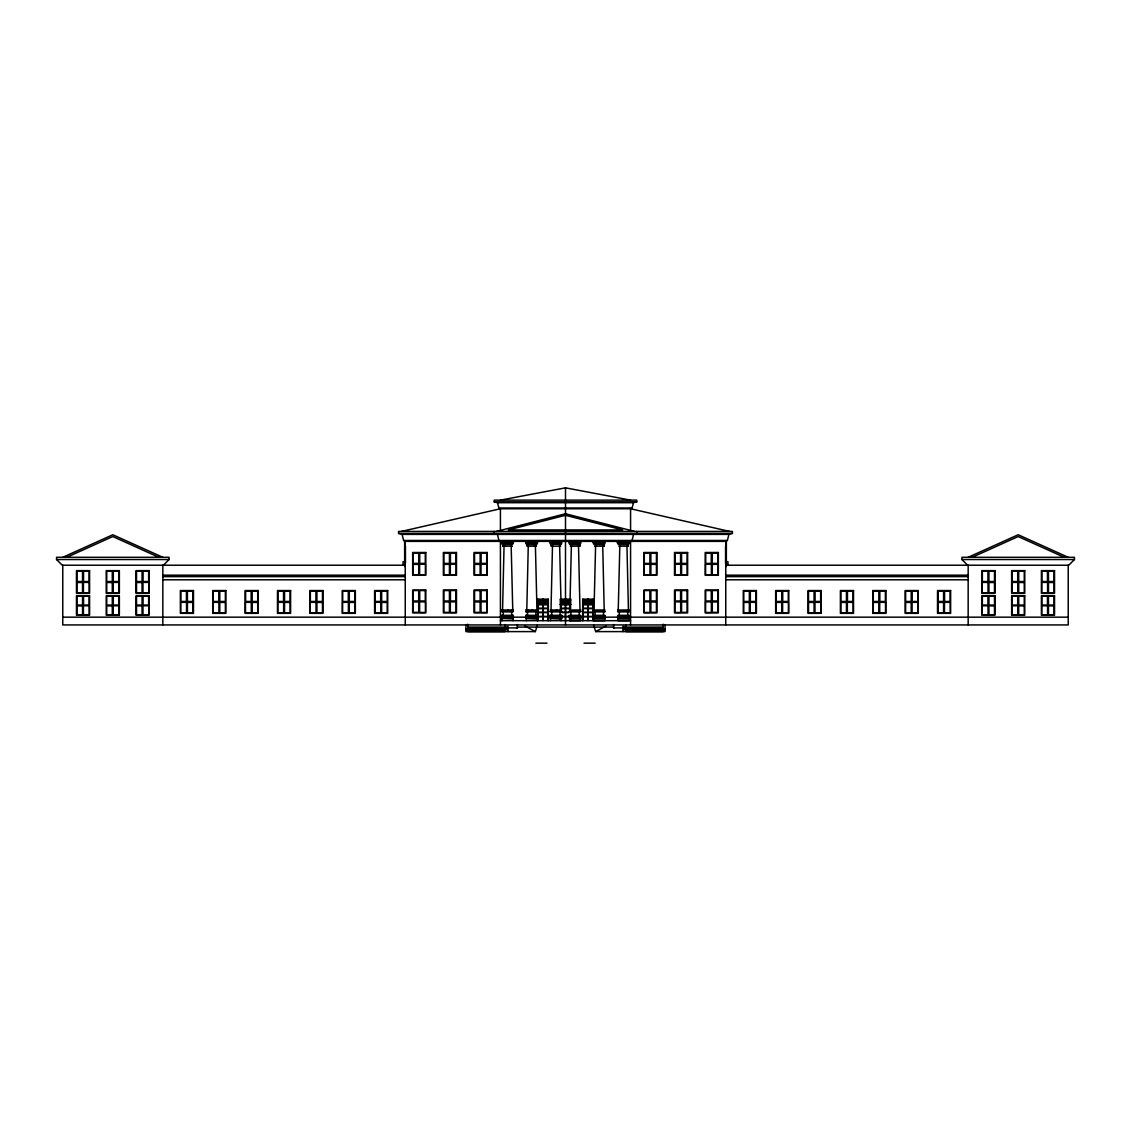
<?xml version="1.0" encoding="UTF-8"?>
<svg xmlns="http://www.w3.org/2000/svg" width="1131" height="1131" viewBox="0 0 1131 1131"><rect width="100%" height="100%" fill="white"/><g stroke="black" fill="none" stroke-linecap="round" stroke-linejoin="round"><path stroke-width="1.5" d="M569.572 618.36L569.642 620.679L580.514 620.679L580.585 618.374M569.501 616.565L580.655 616.579L581.235 617.37L568.921 617.356L569.642 615.688L580.514 615.688L580.514 616.579M570.872 615.688L570.886 611.659M579.284 615.688L579.284 611.673M570.264 546.16L579.892 546.174L579.892 541.989L570.264 541.989L570.264 543.615L579.892 543.629M593.789 618.36L593.86 620.679L604.732 620.679L604.802 618.374M593.718 616.565L604.873 616.579L605.453 617.37L593.139 617.356L593.86 615.688L604.732 615.688L604.732 616.579M595.104 615.688L595.104 611.659M603.473 543.629L603.459 546.174L603.473 544.506M603.502 615.688L603.502 611.673M594.482 546.16L604.11 546.174L604.11 541.989L594.482 541.989L594.482 543.615L604.11 543.629M618.007 618.36L618.077 620.679L628.949 620.679L629.02 618.374M618.077 616.565L618.077 615.688L628.963 615.688L628.949 616.579M619.321 615.688L619.321 611.659M627.719 615.688L627.719 611.673M502.574 610.061L504.058 545.566M526.792 610.061L528.276 545.566M551.009 610.061L552.494 545.566M569.812 610.061L571.381 545.566M594.029 610.061L595.599 545.566M618.247 610.061L619.83 545.566M512.923 620.679L512.993 618.36M537.14 620.679L537.211 618.36M561.358 620.679L561.428 618.36M513.516 617.356L501.457 617.37M526.042 618.374L537.366 618.36L537.734 617.356M550.26 618.374L561.584 618.36L561.951 617.356M581.108 617.37L569.049 617.356M605.325 617.37L593.266 617.356M629.543 617.37L617.484 617.356M551.348 544.916L551.758 546.174M402.056 534.383L403.626 540.477L405.251 541.367L725.749 541.367L727.374 540.477L728.944 534.383L732.421 533.408L732.421 531.414L398.579 531.414L398.579 533.408L402.056 534.383L728.944 534.383M513.276 617.879L501.825 618.374M580.867 617.894L569.289 617.879M605.085 617.894L593.506 617.879M629.303 617.894L617.724 617.879M401.448 531.414L500.425 508.752L630.575 508.752L632.088 507.989L633.53 502.701L636.781 501.867L636.781 500.128L494.219 500.128L494.219 501.867L497.47 502.701L633.53 502.701M465.944 624.581L465.944 631.607L535.331 631.607L537.31 625.287M502.956 542.809L502.673 543.629L512.301 543.615L512.301 541.989L502.673 541.989L502.956 542.809L511.975 542.809M528.304 546.174C524.473 543.771 528.87 547.008 527.527 543.629L536.518 543.615L536.518 541.989L526.89 541.989L527.06 546.174L536.518 546.16L534.115 546.16M551.264 543.629L551.108 541.989L560.736 541.989L560.736 543.615L551.108 543.629L551.278 546.174L560.736 546.16L559.322 546.16M618.996 542.809L618.699 543.615L628.327 543.629L628.327 541.989L618.699 541.989L618.996 542.809L628.044 542.809M163.373 565.217L169.056 559.534L169.056 557.3L56.55 557.3L56.55 559.534L62.233 565.217L405.251 565.217M967.627 565.217L961.944 559.534L961.944 557.3L1074.45 557.3L1074.45 559.534L1068.767 565.217L725.749 565.217M502.701 544.534L502.828 546.174M593.69 625.287L595.669 631.607L606.343 625.811M62.77 557.3L112.803 534.751L162.836 557.3M66.743 557.3L112.803 536.546L158.863 557.3M968.164 557.3L1018.197 534.751L1068.23 557.3M972.137 557.3L1018.197 536.546L1064.257 557.3M496.523 531.414L565.5 513.757L634.477 531.414M579.242 546.174L579.652 544.916M526.919 544.534L536.363 544.492M579.722 546.174L579.864 544.534L570.264 544.492M603.94 546.174L604.081 544.534L594.482 544.492M628.172 546.174L628.299 544.534M500.425 500.128L565.5 487.843L630.575 500.128M508.738 543.629L512.301 543.615M532.955 543.629L536.518 543.615M557.173 543.629L560.736 543.615M508.766 543.827L510.279 543.827M532.079 543.827L535.005 543.827M557.201 543.827L558.714 543.827M505.076 546.174L502.673 546.174L512.301 546.16L510.887 546.16M552.522 546.174C546.33 544.336 559.393 543.672 560.58 544.492M502.814 610.005L501.74 610.005L508.37 610.005M508.017 610.061L513.22 609.991L511.495 609.991M528.078 610.005L525.957 610.005L532.588 610.005M532.234 610.061L537.437 609.991L536.363 609.991M551.518 610.061L550.175 610.005L556.805 610.005M556.452 610.061L561.655 609.991L560.34 610.061M569.345 609.991L580.825 610.005M593.563 609.991L605.043 610.005M617.78 609.991L629.26 610.005M526.311 611.489L537.437 611.475L536.363 611.475M561.301 611.475L550.217 611.489M580.783 611.489L569.699 611.475M513.417 611.659L501.74 611.673M525.759 611.673L526.551 611.673M537.635 611.659L525.957 611.673M549.977 611.673L561.853 611.659M593.563 611.475L605.043 611.489M617.78 611.475L629.218 611.489M501.542 615.391L502.334 615.391M525.759 615.391L526.551 615.391M537.649 615.377L525.957 615.391M549.977 615.391L551.716 615.391M561.867 615.377L550.189 615.391M494.219 501.867L636.781 501.867M497.47 502.701L498.912 507.989L632.088 507.989M398.579 533.408L732.421 533.408M403.626 540.477L727.374 540.477M527.173 542.809L536.193 542.809M551.391 542.809L560.425 542.809M506.08 543.827L506.942 543.827M528.502 543.827L529.52 543.827M530.298 543.827L531.16 543.827M502.673 544.506L511.65 544.492M404.644 546.132L405.435 546.146L405.435 563.238M726.356 546.132L725.565 546.146L725.565 563.238M404.644 546.655L405.435 546.626M725.565 546.626L726.356 546.655M56.55 559.534L169.056 559.534M961.944 559.534L1074.45 559.534M405.251 561.626L403.06 561.725L403.06 564.341L404.955 564.341M725.749 561.626L727.94 561.725L727.94 564.341L726.045 564.341M162.836 575.17L405.251 575.17M725.749 575.17L968.164 575.17M162.836 576.626L405.251 576.626M725.749 576.626L968.164 576.626M162.836 579.793L405.251 579.793M725.749 579.793L968.164 579.793M560.184 599.161L570.816 599.161M537.946 601.72L542.767 601.819M543.262 601.72L548.083 601.72M560.439 601.72L565.246 601.819M565.754 601.819L570.561 601.819M582.917 601.819L587.738 601.819M588.233 601.819L593.054 601.72M537.946 603.162L542.767 603.162M543.262 603.162L548.083 603.162M560.439 603.162L565.246 603.162M565.754 603.162L570.561 603.063M582.917 603.063L587.738 603.162M588.233 603.063L593.054 603.063M537.692 604.463L548.323 604.463M560.184 604.463L570.816 604.463M582.677 604.463L593.308 604.463M537.946 604.618L542.767 604.618M543.262 604.618L548.083 604.618M560.439 604.618L565.246 604.618M565.754 604.618L570.561 604.618M582.917 604.618L587.738 604.618M588.233 604.618L593.054 604.618M560.439 608.605L565.246 608.605L565.246 612.281L562.036 612.281M570.561 608.605L565.754 608.605L565.754 612.281L568.964 612.281M501.782 611.489L512.753 611.475M569.147 611.659L580.825 611.673M593.365 611.659L605.043 611.673M617.583 611.659L629.458 611.673M562.036 612.592L565.246 612.592L565.246 616.409L560.439 616.409M568.964 612.592L565.754 612.592L565.754 616.409L570.561 616.409M501.74 615.391L513.417 615.377L512.626 615.377M560.128 615.377L561.655 615.377M569.133 615.377L580.811 615.391M593.351 615.377L605.043 615.391M617.78 615.377L629.26 615.391M537.282 616.565L526.127 616.579L525.547 617.37L537.861 617.356L537.14 615.688L526.268 615.688L526.268 616.579M561.499 616.565L550.345 616.579L549.765 617.37L562.079 617.356L561.358 615.688L550.486 615.688L550.486 616.579M560.439 616.72L565.246 616.72L565.246 620.523M570.561 616.72L565.754 616.72L565.754 620.523M62.77 617.173L500.425 617.173M512.286 617.173L525.844 617.173M605.156 617.173L618.714 617.173M630.575 617.173L1068.23 617.173M537.649 617.879L525.675 617.37M561.867 617.879L549.892 617.37M501.98 618.374L512.923 618.911M526.198 618.374L537.14 618.911M550.415 618.374L561.358 618.911M500.425 620.679L630.575 620.679M467.782 627.083L505.006 627.083M517.348 627.083L613.652 627.083M625.994 627.083L663.218 627.083M467.782 627.733L505.006 627.733M625.994 627.733L663.218 627.733M517.348 627.903L505.006 627.903L505.006 624.524M613.652 627.903L625.994 627.903L625.994 624.524M506.844 628.511L505.006 628.511L505.006 630.151L467.782 630.151L467.782 624.213M624.156 628.511L625.994 628.511L625.994 630.151L663.218 630.151L663.218 624.213M465.944 628.864L467.782 628.864M663.218 628.864L665.056 628.864M467.782 629.274L505.006 629.274M625.994 629.274L663.218 629.274M467.782 629.713L506.844 629.656L506.844 626.362M663.218 629.713L624.156 629.656L624.156 626.362M465.944 630.024L505.006 629.925M625.994 629.925L665.056 630.024M595.669 631.607L665.056 631.607L665.056 624.581M535.854 643.157L546.994 643.157M584.006 643.157L595.146 643.157M570.575 542.809L579.609 542.809M594.807 542.809L603.827 542.809M572.286 543.827L573.799 543.827M595.995 543.827L598.921 543.827M599.84 543.827L600.702 543.827M601.48 543.827L602.498 543.827M620.721 543.827L622.234 543.827M624.058 543.827L624.92 543.827M618.699 544.492L628.327 544.506M618.699 546.16L628.327 546.174M569.642 618.911L580.514 618.911M593.86 618.911L604.732 618.911M618.077 618.911L628.949 618.911M729.552 531.414L630.575 508.752L630.575 531.414M498.912 507.989L500.425 508.752L500.425 531.414M524.657 625.811L535.331 631.607M559.619 545.566L561.188 610.061M535.401 545.566L536.971 610.061M511.17 545.566L512.753 610.061M626.942 545.566L628.426 610.061M602.724 545.566L604.208 610.061M578.506 545.566L579.991 610.061M560.114 611.659L560.128 615.688M551.716 611.673L551.716 615.688M550.486 618.911L550.486 620.679M535.896 611.659L535.896 615.688M527.498 611.673L527.498 615.688M526.268 618.911L526.268 620.679M512.923 616.565L512.923 615.688L502.037 615.688L502.051 616.579M511.679 611.659L511.679 615.688M503.281 611.673L503.281 615.688M502.051 618.911L502.051 620.679M1068.23 565.217L1068.23 624.934L62.77 624.934L62.77 565.217M968.164 565.217L968.164 624.934M726.356 541.579L726.356 561.725M726.045 546.132L725.932 566.702M725.749 541.367L725.749 624.934M663.218 631.607L625.994 631.607M636.781 531.414L636.781 533.408L633.53 534.383L632.088 540.477L630.575 541.367L630.575 624.934M622.927 626.334L622.927 631.607M613.652 624.524L613.652 628.355M593.308 620.679L593.308 599.161L582.677 599.161L582.677 620.679M593.054 599.218L593.054 608.294L588.233 608.294L588.233 599.218M593.054 620.523L593.054 616.72L588.233 616.72L588.233 620.523M587.738 599.218L587.738 608.294L582.917 608.294L582.917 599.218M587.738 620.523L587.738 616.72L582.917 616.72L582.917 620.523M570.561 599.218L570.561 608.294L565.754 608.294L565.754 599.218M570.561 617.993L570.561 620.523M565.5 487.843L565.5 599.161M565.5 620.679L565.5 624.934M565.246 599.218L565.246 608.294L560.439 608.294L560.439 599.218M560.439 617.993L560.439 620.523M548.323 620.679L548.323 599.161L537.692 599.161L537.692 620.679M548.083 599.218L548.083 608.294L543.262 608.294L543.262 599.218M548.083 620.523L548.083 616.72L543.262 616.72L543.262 620.523M542.767 599.218L542.767 608.294L537.946 608.294L537.946 599.218M542.767 620.523L542.767 616.72L537.946 616.72L537.946 620.523M517.348 624.524L517.348 628.355M508.073 626.334L508.073 631.607M505.006 631.607L467.782 631.607M500.425 624.934L500.425 541.367L498.912 540.477L497.47 534.383L494.219 533.408L494.219 531.414M405.251 541.367L405.251 624.934M405.068 546.146L405.068 566.702M404.955 546.132L404.955 561.725M404.644 541.579L404.644 561.725M162.836 565.217L162.836 624.934M501.443 542.456C502.418 547.602 504.228 538.922 501.443 542.456M511.876 542.442C512.852 547.588 514.647 538.907 511.876 542.442M525.661 542.456C526.636 547.602 528.446 538.922 525.661 542.456M536.094 542.442C537.069 547.588 538.879 538.907 536.094 542.442M549.878 542.456C550.854 547.602 552.663 538.922 549.878 542.456M560.312 542.442C561.287 547.588 563.097 538.907 560.312 542.442M568.935 542.442C569.897 547.588 571.721 538.907 568.935 542.442M579.369 542.456C580.33 547.602 582.154 538.922 579.369 542.456M593.153 542.442C594.128 547.588 595.938 538.907 593.153 542.442M603.586 542.456C604.548 547.602 606.372 538.922 603.586 542.456M617.37 542.442C618.346 547.588 620.156 538.907 617.37 542.442M627.804 542.456C628.765 547.602 630.589 538.922 627.804 542.456M501.91 616.579L501.33 617.37L513.644 617.356L513.064 616.565L501.91 616.579M617.936 616.565L617.356 617.356L629.67 617.37L629.09 616.579L617.936 616.565M565.5 515.284L508.3 529.93L622.7 529.93L565.5 515.284M425.793 552.494L412.659 552.494L412.659 575.269L425.793 575.269L425.793 552.494M456.486 552.494L443.366 552.494L443.366 575.269L456.486 575.269L456.486 552.494M487.192 552.494L474.073 552.494L474.073 575.269L487.192 575.269L487.192 552.494M656.927 552.494L643.808 552.494L643.808 575.269L656.927 575.269L656.927 552.494M687.634 552.494L674.514 552.494L674.514 575.269L687.634 575.269L687.634 552.494M718.341 552.494L705.207 552.494L705.207 575.269L718.341 575.269L718.341 552.494M418.724 552.974L413.154 552.974L413.154 563.394L418.724 563.394L418.724 552.974M425.284 552.974L419.728 552.974L419.728 563.394L425.284 563.394L425.284 552.974M449.431 552.974L443.861 552.974L443.861 563.394L449.431 563.394L449.431 552.974M455.991 552.974L450.435 552.974L450.435 563.394L455.991 563.394L455.991 552.974M480.124 552.974L474.568 552.974L474.568 563.394L480.124 563.394L480.124 552.974M486.698 552.974L481.127 552.974L481.127 563.394L486.698 563.394L486.698 552.974M649.873 552.974L644.302 552.974L644.302 563.394L649.873 563.394L649.873 552.974M656.432 552.974L650.876 552.974L650.876 563.394L656.432 563.394L656.432 552.974M680.565 552.974L675.009 552.974L675.009 563.394L680.565 563.394L680.565 552.974M687.139 552.974L681.569 552.974L681.569 563.394L687.139 563.394L687.139 552.974M711.272 552.974L705.716 552.974L705.716 563.394L711.272 563.394L711.272 552.974M717.846 552.974L712.276 552.974L712.276 563.394L717.846 563.394L717.846 552.974M418.724 564.369L413.154 564.369L413.154 574.788L418.724 574.788L418.724 564.369M425.397 564.256L419.615 564.256L419.615 574.887L425.397 574.887L425.397 564.256M449.431 564.369L443.861 564.369L443.861 574.788L449.431 574.788L449.431 564.369M456.09 564.256L450.322 564.256L450.322 574.887L456.09 574.887L456.09 564.256M480.124 564.369L474.568 564.369L474.568 574.788L480.124 574.788L480.124 564.369M486.797 564.256L481.028 564.256L481.028 574.887L486.797 574.887L486.797 564.256M649.972 564.256L644.203 564.256L644.203 574.887L649.972 574.887L649.972 564.256M656.432 564.369L650.876 564.369L650.876 574.788L656.432 574.788L656.432 564.369M680.678 564.256L674.91 564.256L674.91 574.887L680.678 574.887L680.678 564.256M687.139 564.369L681.569 564.369L681.569 574.788L687.139 574.788L687.139 564.369M711.385 564.256L705.603 564.256L705.603 574.887L711.385 574.887L711.385 564.256M717.846 564.369L712.276 564.369L712.276 574.788L717.846 574.788L717.846 564.369M89.589 570.632L76.47 570.632L76.47 593.407L89.589 593.407L89.589 570.632M119.363 570.632L106.229 570.632L106.229 593.407L119.363 593.407L119.363 570.632M149.136 570.632L136.003 570.632L136.003 593.407L149.136 593.407L149.136 570.632M994.997 570.632L981.864 570.632L981.864 593.407L994.997 593.407L994.997 570.632M1024.771 570.632L1011.637 570.632L1011.637 593.407L1024.771 593.407L1024.771 570.632M1054.53 570.632L1041.411 570.632L1041.411 593.407L1054.53 593.407L1054.53 570.632M82.535 571.113L76.965 571.113L76.965 581.532L82.535 581.532L82.535 571.113M89.095 571.113L83.538 571.113L83.538 581.532L89.095 581.532L89.095 571.113M112.294 571.113L106.738 571.113L106.738 581.532L112.294 581.532L112.294 571.113M118.868 571.113L113.298 571.113L113.298 581.532L118.868 581.532L118.868 571.113M142.068 571.113L136.512 571.113L136.512 581.532L142.068 581.532L142.068 571.113M148.642 571.113L143.072 571.113L143.072 581.532L148.642 581.532L148.642 571.113M987.928 571.113L982.358 571.113L982.358 581.532L987.928 581.532L987.928 571.113M994.488 571.113L988.932 571.113L988.932 581.532L994.488 581.532L994.488 571.113M1017.702 571.113L1012.132 571.113L1012.132 581.532L1017.702 581.532L1017.702 571.113M1024.262 571.113L1018.706 571.113L1018.706 581.532L1024.262 581.532L1024.262 571.113M1047.462 571.113L1041.905 571.113L1041.905 581.532L1047.462 581.532L1047.462 571.113M1054.035 571.113L1048.465 571.113L1048.465 581.532L1054.035 581.532L1054.035 571.113M82.535 582.507L76.965 582.507L76.965 592.927L82.535 592.927L82.535 582.507M89.193 582.394L83.425 582.394L83.425 593.026L89.193 593.026L89.193 582.394M112.294 582.507L106.738 582.507L106.738 592.927L112.294 592.927L112.294 582.507M118.967 582.394L113.199 582.394L113.199 593.026L118.967 593.026L118.967 582.394M142.068 582.507L136.512 582.507L136.512 592.927L142.068 592.927L142.068 582.507M148.741 582.394L142.973 582.394L142.973 593.026L148.741 593.026L148.741 582.394M988.027 582.394L982.259 582.394L982.259 593.026L988.027 593.026L988.027 582.394M994.488 582.507L988.932 582.507L988.932 592.927L994.488 592.927L994.488 582.507M1017.801 582.394L1012.033 582.394L1012.033 593.026L1017.801 593.026L1017.801 582.394M1024.262 582.507L1018.706 582.507L1018.706 592.927L1024.262 592.927L1024.262 582.507M1047.575 582.394L1041.807 582.394L1041.807 593.026L1047.575 593.026L1047.575 582.394M1054.035 582.507L1048.465 582.507L1048.465 592.927L1054.035 592.927L1054.035 582.507M425.793 590.071L412.659 590.071L412.659 612.846L425.793 612.846L425.793 590.071M456.486 590.071L443.366 590.071L443.366 612.846L456.486 612.846L456.486 590.071M487.192 590.071L474.073 590.071L474.073 612.846L487.192 612.846L487.192 590.071M656.927 590.071L643.808 590.071L643.808 612.846L656.927 612.846L656.927 590.071M687.634 590.071L674.514 590.071L674.514 612.846L687.634 612.846L687.634 590.071M718.341 590.071L705.207 590.071L705.207 612.846L718.341 612.846L718.341 590.071M193.486 590.552L180.366 590.552L180.366 613.341L193.486 613.341L193.486 590.552M225.861 590.552L212.727 590.552L212.727 613.341L225.861 613.341L225.861 590.552M258.236 590.552L245.102 590.552L245.102 613.341L258.236 613.341L258.236 590.552M290.61 590.552L277.477 590.552L277.477 613.341L290.61 613.341L290.61 590.552M322.971 590.552L309.852 590.552L309.852 613.341L322.971 613.341L322.971 590.552M355.346 590.552L342.226 590.552L342.226 613.341L355.346 613.341L355.346 590.552M387.721 590.552L374.587 590.552L374.587 613.341L387.721 613.341L387.721 590.552M418.724 590.552L413.154 590.552L413.154 600.971L418.724 600.971L418.724 590.552M425.284 590.552L419.728 590.552L419.728 600.971L425.284 600.971L425.284 590.552M449.431 590.552L443.861 590.552L443.861 600.971L449.431 600.971L449.431 590.552M455.991 590.552L450.435 590.552L450.435 600.971L455.991 600.971L455.991 590.552M480.124 590.552L474.568 590.552L474.568 600.971L480.124 600.971L480.124 590.552M486.698 590.552L481.127 590.552L481.127 600.971L486.698 600.971L486.698 590.552M649.873 590.552L644.302 590.552L644.302 600.971L649.873 600.971L649.873 590.552M656.432 590.552L650.876 590.552L650.876 600.971L656.432 600.971L656.432 590.552M680.565 590.552L675.009 590.552L675.009 600.971L680.565 600.971L680.565 590.552M687.139 590.552L681.569 590.552L681.569 600.971L687.139 600.971L687.139 590.552M711.272 590.552L705.716 590.552L705.716 600.971L711.272 600.971L711.272 590.552M717.846 590.552L712.276 590.552L712.276 600.971L717.846 600.971L717.846 590.552M756.413 590.552L743.279 590.552L743.279 613.341L756.413 613.341L756.413 590.552M788.774 590.552L775.654 590.552L775.654 613.341L788.774 613.341L788.774 590.552M821.148 590.552L808.029 590.552L808.029 613.341L821.148 613.341L821.148 590.552M853.523 590.552L840.39 590.552L840.39 613.341L853.523 613.341L853.523 590.552M885.898 590.552L872.764 590.552L872.764 613.341L885.898 613.341L885.898 590.552M918.273 590.552L905.139 590.552L905.139 613.341L918.273 613.341L918.273 590.552M950.634 590.552L937.514 590.552L937.514 613.341L950.634 613.341L950.634 590.552M186.431 591.032L180.861 591.032L180.861 601.466L186.431 601.466L186.431 591.032M192.991 591.032L187.435 591.032L187.435 601.466L192.991 601.466L192.991 591.032M218.792 591.032L213.236 591.032L213.236 601.466L218.792 601.466L218.792 591.032M225.366 591.032L219.796 591.032L219.796 601.466L225.366 601.466L225.366 591.032M251.167 591.032L245.611 591.032L245.611 601.466L251.167 601.466L251.167 591.032M257.727 591.032L252.171 591.032L252.171 601.466L257.727 601.466L257.727 591.032M283.542 591.032L277.972 591.032L277.972 601.466L283.542 601.466L283.542 591.032M290.101 591.032L284.545 591.032L284.545 601.466L290.101 601.466L290.101 591.032M315.917 591.032L310.346 591.032L310.346 601.466L315.917 601.466L315.917 591.032M322.476 591.032L316.92 591.032L316.92 601.466L322.476 601.466L322.476 591.032M348.277 591.032L342.721 591.032L342.721 601.466L348.277 601.466L348.277 591.032M354.851 591.032L349.281 591.032L349.281 601.466L354.851 601.466L354.851 591.032M380.652 591.032L375.096 591.032L375.096 601.466L380.652 601.466L380.652 591.032M387.226 591.032L381.656 591.032L381.656 601.466L387.226 601.466L387.226 591.032M749.344 591.032L743.774 591.032L743.774 601.466L749.344 601.466L749.344 591.032M755.904 591.032L750.348 591.032L750.348 601.466L755.904 601.466L755.904 591.032M781.719 591.032L776.149 591.032L776.149 601.466L781.719 601.466L781.719 591.032M788.279 591.032L782.723 591.032L782.723 601.466L788.279 601.466L788.279 591.032M814.08 591.032L808.524 591.032L808.524 601.466L814.08 601.466L814.08 591.032M820.654 591.032L815.083 591.032L815.083 601.466L820.654 601.466L820.654 591.032M846.455 591.032L840.899 591.032L840.899 601.466L846.455 601.466L846.455 591.032M853.028 591.032L847.458 591.032L847.458 601.466L853.028 601.466L853.028 591.032M878.829 591.032L873.273 591.032L873.273 601.466L878.829 601.466L878.829 591.032M885.389 591.032L879.833 591.032L879.833 601.466L885.389 601.466L885.389 591.032M911.204 591.032L905.634 591.032L905.634 601.466L911.204 601.466L911.204 591.032M917.764 591.032L912.208 591.032L912.208 601.466L917.764 601.466L917.764 591.032M943.565 591.032L938.009 591.032L938.009 601.466L943.565 601.466L943.565 591.032M950.139 591.032L944.569 591.032L944.569 601.466L950.139 601.466L950.139 591.032M89.589 595.783L76.47 595.783L76.47 615.137L89.589 615.137L89.589 595.783M119.363 595.783L106.229 595.783L106.229 615.137L119.363 615.137L119.363 595.783M149.136 595.783L136.003 595.783L136.003 615.137L149.136 615.137L149.136 595.783M994.997 595.783L981.864 595.783L981.864 615.137L994.997 615.137L994.997 595.783M1024.771 595.783L1011.637 595.783L1011.637 615.137L1024.771 615.137L1024.771 595.783M1054.53 595.783L1041.411 595.783L1041.411 615.137L1054.53 615.137L1054.53 595.783M82.535 596.193L76.965 596.193L76.965 605.043L82.535 605.043L82.535 596.193M89.095 596.193L83.538 596.193L83.538 605.043L89.095 605.043L89.095 596.193M112.294 596.193L106.738 596.193L106.738 605.043L112.294 605.043L112.294 596.193M118.868 596.193L113.298 596.193L113.298 605.043L118.868 605.043L118.868 596.193M142.068 596.193L136.512 596.193L136.512 605.043L142.068 605.043L142.068 596.193M148.642 596.193L143.072 596.193L143.072 605.043L148.642 605.043L148.642 596.193M987.928 596.193L982.358 596.193L982.358 605.043L987.928 605.043L987.928 596.193M994.488 596.193L988.932 596.193L988.932 605.043L994.488 605.043L994.488 596.193M1017.702 596.193L1012.132 596.193L1012.132 605.043L1017.702 605.043L1017.702 596.193M1024.262 596.193L1018.706 596.193L1018.706 605.043L1024.262 605.043L1024.262 596.193M1047.462 596.193L1041.905 596.193L1041.905 605.043L1047.462 605.043L1047.462 596.193M1054.035 596.193L1048.465 596.193L1048.465 605.043L1054.035 605.043L1054.035 596.193M542.767 600.42L537.946 600.42L542.767 600.519M548.083 600.42L543.262 600.42L548.083 600.519M565.246 600.42L560.439 600.42L565.246 600.519M570.561 600.42L565.754 600.42L570.561 600.519M587.738 600.42L582.917 600.42L587.738 600.519M593.054 600.42L588.233 600.42L593.054 600.519M425.397 601.848L419.615 601.848L419.615 612.465L425.397 612.465L425.397 601.848M456.09 601.848L450.322 601.848L450.322 612.465L456.09 612.465L456.09 601.848M486.797 601.848L481.028 601.848L481.028 612.465L486.797 612.465L486.797 601.848M649.972 601.848L644.203 601.848L644.203 612.465L649.972 612.465L649.972 601.848M680.678 601.848L674.91 601.848L674.91 612.465L680.678 612.465L680.678 601.848M711.385 601.848L705.603 601.848L705.603 612.465L711.385 612.465L711.385 601.848M418.724 601.946L413.154 601.946L413.154 612.366L418.724 612.366L418.724 601.946M449.431 601.946L443.861 601.946L443.861 612.366L449.431 612.366L449.431 601.946M480.124 601.946L474.568 601.946L474.568 612.366L480.124 612.366L480.124 601.946M656.432 601.946L650.876 601.946L650.876 612.366L656.432 612.366L656.432 601.946M687.139 601.946L681.569 601.946L681.569 612.366L687.139 612.366L687.139 601.946M717.846 601.946L712.276 601.946L712.276 612.366L717.846 612.366L717.846 601.946M186.53 602.328L180.762 602.328L180.762 612.945L186.53 612.945L186.53 602.328M218.905 602.328L213.137 602.328L213.137 612.945L218.905 612.945L218.905 602.328M251.28 602.328L245.498 602.328L245.498 612.945L251.28 612.945L251.28 602.328M283.641 602.328L277.873 602.328L277.873 612.945L283.641 612.945L283.641 602.328M316.016 602.328L310.247 602.328L310.247 612.945L316.016 612.945L316.016 602.328M348.39 602.328L342.622 602.328L342.622 612.945L348.39 612.945L348.39 602.328M380.765 602.328L374.983 602.328L374.983 612.945L380.765 612.945L380.765 602.328M756.017 602.328L750.235 602.328L750.235 612.945L756.017 612.945L756.017 602.328M788.378 602.328L782.61 602.328L782.61 612.945L788.378 612.945L788.378 602.328M820.753 602.328L814.984 602.328L814.984 612.945L820.753 612.945L820.753 602.328M853.127 602.328L847.359 602.328L847.359 612.945L853.127 612.945L853.127 602.328M885.502 602.328L879.72 602.328L879.72 612.945L885.502 612.945L885.502 602.328M917.863 602.328L912.095 602.328L912.095 612.945L917.863 612.945L917.863 602.328M950.238 602.328L944.47 602.328L944.47 612.945L950.238 612.945L950.238 602.328M192.991 602.427L187.435 602.427L187.435 612.846L192.991 612.846L192.991 602.427M225.366 602.427L219.796 602.427L219.796 612.846L225.366 612.846L225.366 602.427M257.727 602.427L252.171 602.427L252.171 612.846L257.727 612.846L257.727 602.427M290.101 602.427L284.545 602.427L284.545 612.846L290.101 612.846L290.101 602.427M322.476 602.427L316.92 602.427L316.92 612.846L322.476 612.846L322.476 602.427M354.851 602.427L349.281 602.427L349.281 612.846L354.851 612.846L354.851 602.427M387.226 602.427L381.656 602.427L381.656 612.846L387.226 612.846L387.226 602.427M749.344 602.427L743.774 602.427L743.774 612.846L749.344 612.846L749.344 602.427M781.719 602.427L776.149 602.427L776.149 612.846L781.719 612.846L781.719 602.427M814.08 602.427L808.524 602.427L808.524 612.846L814.08 612.846L814.08 602.427M846.455 602.427L840.899 602.427L840.899 612.846L846.455 612.846L846.455 602.427M878.829 602.427L873.273 602.427L873.273 612.846L878.829 612.846L878.829 602.427M911.204 602.427L905.634 602.427L905.634 612.846L911.204 612.846L911.204 602.427M943.565 602.427L938.009 602.427L938.009 612.846L943.565 612.846L943.565 602.427M82.535 605.877L76.965 605.877L76.965 614.727L82.535 614.727L82.535 605.877M89.193 605.778L83.425 605.778L83.425 614.812L89.193 614.812L89.193 605.778M112.294 605.877L106.738 605.877L106.738 614.727L112.294 614.727L112.294 605.877M118.967 605.778L113.199 605.778L113.199 614.812L118.967 614.812L118.967 605.778M142.068 605.877L136.512 605.877L136.512 614.727L142.068 614.727L142.068 605.877M148.741 605.778L142.973 605.778L142.973 614.812L148.741 614.812L148.741 605.778M988.027 605.778L982.259 605.778L982.259 614.812L988.027 614.812L988.027 605.778M994.488 605.877L988.932 605.877L988.932 614.727L994.488 614.727L994.488 605.877M1017.801 605.778L1012.033 605.778L1012.033 614.812L1017.801 614.812L1017.801 605.778M1024.262 605.877L1018.706 605.877L1018.706 614.727L1024.262 614.727L1024.262 605.877M1047.575 605.778L1041.807 605.778L1041.807 614.812L1047.575 614.812L1047.575 605.778M1054.035 605.877L1048.465 605.877L1048.465 614.727L1054.035 614.727L1054.035 605.877M542.767 608.605L537.946 608.605L537.946 612.281L542.767 612.281L542.767 608.605M548.083 608.605L543.262 608.605L543.262 612.281L548.083 612.281L548.083 608.605M587.738 608.605L582.917 608.605L582.917 612.281L587.738 612.281L587.738 608.605M593.054 608.605L588.233 608.605L588.233 612.281L593.054 612.281L593.054 608.605M542.767 612.592L537.946 612.592L537.946 616.409L542.767 616.409L542.767 612.592M548.083 612.592L543.262 612.592L543.262 616.409L548.083 616.409L548.083 612.592M587.738 612.592L582.917 612.592L582.917 616.409L587.738 616.409L587.738 612.592M593.054 612.592L588.233 612.592L588.233 616.409L593.054 616.409L593.054 612.592"/></g></svg>
